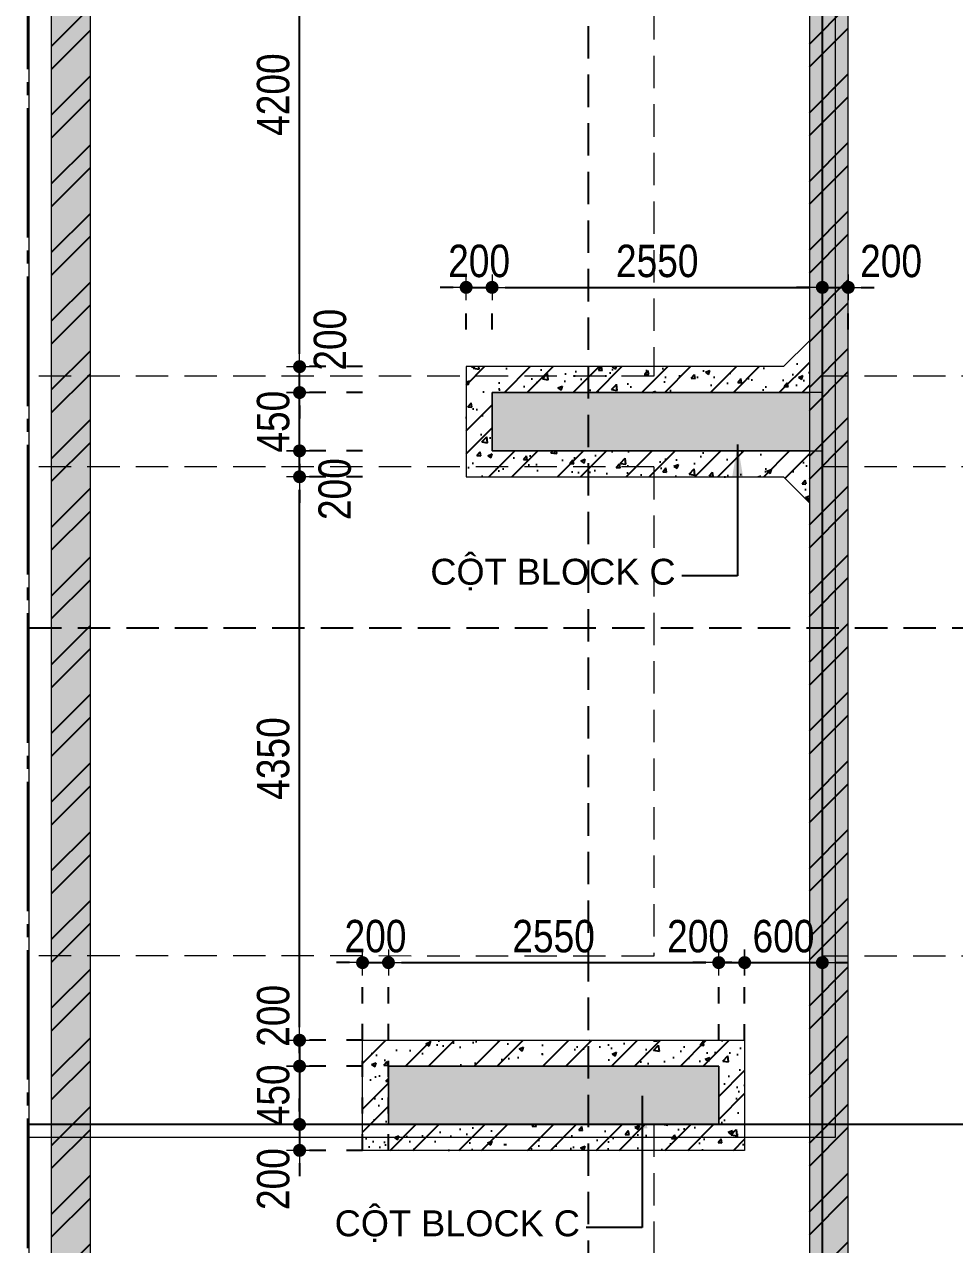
# Model space of a CAD drawing. Header units: millimetres. Extents: x -3021235 to -2791292, y 574414 to 656108.
# Drawn here: x -3017589 to -3010407, y 621763 to 631182 of the extents above; entities that cross this region are included whole.
import ezdxf
from ezdxf.enums import TextEntityAlignment as Align
from ezdxf.xclip import XClip

# ---------------------------------------------------------------- set-up
doc = ezdxf.new("R2010")
doc.units = ezdxf.units.MM
doc.header["$LTSCALE"] = 100
doc.header["$MEASUREMENT"] = 0
for name, pattern in [('A14-Chi Tiet Be Nuoc SH+PCCC$0$$0$HIDDEN', [0.375, 0.25, -0.125]), ('A14-Chi Tiet Be Nuoc SH+PCCC$0$Grid Line 200$0$Center101', [13, 10, -1, 1, -1]), ('A8-Chi tiet ramp doc$0$Grid Level$0$Center101', [13, 10, -1, 1, -1]), ('CHG_XX_Damsan_Ham 2$0$CHG_XX_Damsan_Ham 2$0$HIDDEN', [0.375, 0.25, -0.125]), ('CHG_XX_Luoi truc$0$MB_Luoi truc$0$Center101', [13, 10, -1, 1, -1]), ('HIDDEN5', [2.8375, 1.25, -1.5875])]:
    doc.linetypes.add(name, pattern=pattern)
doc.layers.get('0').update_dxf_attribs({"lineweight": 9})
doc.layers.get('Defpoints').update_dxf_attribs({"color": 254, "lineweight": 0})
for name, color, linetype, lineweight in [("'S_General_Dim_1", 1, 'Continuous', 18), ('CHG_XX_Cot_Ham 1$0$Ap0311_H', 8, 'Continuous', 15), ('CHG_XX_Cot_Ham 2$0$NS-DuongBao', 3, 'Continuous', 18), ('CHG_XX_Cot_Ham 2$0$NS-Hatch', 8, 'Continuous', 25), ('CHG_XX_Cot_Ham 2$0$NS-Pier-H2', 150, 'Continuous', 13), ('CHG_XX_Cot_Ham 2$0$NS-Pier-H2 @ 1', 150, 'Continuous', 13), ('CHG_XX_Cot_Ham 2$0$NS-Pier-H2 @ 150', 150, 'Continuous', 13), ('CHG_XX_Damsan_Ham 1$0$DGIONG', 4, 'Continuous', 13), ("CHG_XX_Damsan_Ham 2$0$CHG_XX_Damsan_Ham 2$0$'S_General_Hidden_1 Thin", 1, 'CHG_XX_Damsan_Ham 2$0$CHG_XX_Damsan_Ham 2$0$HIDDEN', 18), ('CHG_XX_Damsan_Ham 2$0$CHG_XX_Damsan_Ham 2$0$DBAO', 3, 'Continuous', 13), ('CHG_XX_Damsan_Ham 2$0$CHG_XX_Damsan_Ham 2$0$mach ngung thi cong', 6, 'Continuous', 13), ('CHG_XX_Damsan_Ham 2$0$HATCH', 154, 'Continuous', 9), ('S_Concrete_Cont_2 Normal', 2, 'Continuous', 13)]:
    doc.layers.add(name, color=color, linetype=linetype, lineweight=lineweight)
for name, color, linetype in [('A14-Chi Tiet Be Nuoc SH+PCCC$0$Ghi chu ban ve', 3, 'Continuous'), ('A14-Chi Tiet Be Nuoc SH+PCCC$0$Grid Line 200$0$Grid Line', 251, 'A14-Chi Tiet Be Nuoc SH+PCCC$0$Grid Line 200$0$Center101'), ('A14-Chi Tiet Be Nuoc SH+PCCC$0$Level', 94, 'Continuous'), ('A8-Chi tiet ramp doc$0$Grid Level$0$Podium Grid Line', 251, 'A8-Chi tiet ramp doc$0$Grid Level$0$Center101'), ('CHG_XX_Cot_Ham 1$0$mb_cot tang 1-3$0$Concrete Line', 6, 'Continuous'), ('CHG_XX_Luoi truc$0$Grid', 34, 'Continuous'), ('CHG_XX_Luoi truc$0$Grid Line', 251, 'CHG_XX_Luoi truc$0$MB_Luoi truc$0$Center101')]:
    doc.layers.add(name, color=color, linetype=linetype)
doc.styles.add('A14-Chi Tiet Be Nuoc SH+PCCC$0$$0$Title Block Bold', font='VHELVEB_0.TTF')
doc.styles.add('ARIAL', font='ARIALN.TTF')
doc.styles.add('CHG_XX_Luoi truc$0$MB_Luoi truc$0$Grid A-F$0$VNI-HelveCB', font='VHELVCB_0.TTF')
doc.styles.add('CHU GHI CHU', font='arial.ttf', dxfattribs={"height": 200})
doc.dimstyles.new('RHE_100', dxfattribs={"dimscale": 100, "dimtxt": 2.5, "dimasz": 1, "dimexe": 0, "dimexo": 0, "dimgap": 0.75, "dimtad": 1, "dimdec": 0, "dimrnd": 10, "dimzin": 9, "dimdsep": 46, "dimtxsty": 'ARIAL', "dimblk1": 'DIMDOT', "dimblk2": 'DIMDOT', "dimsah": 1, "dimcen": 2, "dimdle": 3, "dimclre": 8, "dimclrt": 2, "dimadec": 0, "dimazin": 0, "dimtfac": 1, "dimtdec": 0, "dimtix": 1, "dimtmove": 2, "dimatfit": 3, "dimldrblk": 'DIMPIJL', "dimfxl": 1, "dimtvp": 1.8, "dimtolj": 1, "dimtzin": 0, "dimarcsym": 0})

# ---------------------------------------------------------------- blocks, each defined once
blk = doc.blocks.new('*U1430')
at = {"layer": 'CHG_XX_Cot_Ham 2$0$NS-Pier-H2 @ 1'}
h = blk.add_hatch(color=256, dxfattribs=at)
h.dxf.hatch_style = 1
h.paths.add_polyline_path([(450, 0), (0, 0), (0, -2550), (450, -2550)])
at = {"layer": 'CHG_XX_Cot_Ham 2$0$NS-Pier-H2 @ 150'}
h = blk.add_hatch(color=256, dxfattribs=at)
h.dxf.hatch_style = 1
h.paths.add_polyline_path([(450, 0), (0, 0), (0, -2550), (450, -2550)])
blk = doc.blocks.new('CHG_XX_Cot_Ham 2$0$Block A_C450x2250')
at = {"layer": 'CHG_XX_Cot_Ham 2$0$NS-Pier-H2'}
blk.add_lwpolyline([(450, -2550), (0, -2550), (0, 0), (450, 0)], close=True, dxfattribs=at)
blk.add_blockref('*U1430', (0, 0), dxfattribs=at)
blk = doc.blocks.new('*U1206')
at = {"layer": 'CHG_XX_Luoi truc$0$Grid Line'}
blk.add_line((0, 0), (0, 608), dxfattribs=at)
at = {"layer": 'CHG_XX_Luoi truc$0$Grid', "lineweight": -2, "style": 'CHG_XX_Luoi truc$0$MB_Luoi truc$0$Grid A-F$0$VNI-HelveCB'}
for tag, p in [('GRIDSUB', (0, 617)), ('GRID', (0, -9))]:
    blk.add_attdef(tag, text='', height=5, dxfattribs=at).set_placement(p, align=Align.MIDDLE)
blk = doc.blocks.new('*U1208')
at = {"layer": 'CHG_XX_Luoi truc$0$Grid Line'}
blk.add_line((0, 0), (0, 438), dxfattribs=at)
at = {"layer": 'CHG_XX_Luoi truc$0$Grid', "lineweight": -2, "style": 'CHG_XX_Luoi truc$0$MB_Luoi truc$0$Grid A-F$0$VNI-HelveCB'}
for tag, p in [('GRIDSUB', (0, 447)), ('GRID', (0, -9))]:
    blk.add_attdef(tag, text='', height=5, dxfattribs=at).set_placement(p, align=Align.MIDDLE)
blk = doc.blocks.new('CHG_XX_Luoi truc')
at = {"layer": 'CHG_XX_Luoi truc$0$Grid', "xscale": 300, "yscale": 300, "zscale": 300}
blk.add_blockref('*U1206', (99550, -12747.2), dxfattribs=at)
at = {"layer": 'CHG_XX_Luoi truc$0$Grid', "xscale": 300.0000000000013, "yscale": 300.0000000000013, "zscale": 300.0000000000013, "rotation": 90}
for p in [(110702.9, 116150), (110702.9, 0)]:
    blk.add_blockref('*U1208', p, dxfattribs=at)
blk = doc.blocks.new('CHG_XX_Cot_Ham 2')
at = {"layer": 'CHG_XX_Cot_Ham 2$0$NS-Hatch'}
h = blk.add_hatch(dxfattribs=at)
h.set_pattern_fill('ANSI32', color=256, scale=1000, style=0)
h.set_pattern_definition([(45, (-2213769.43, 588216.8), (-265.165043, 265.165043), []), (45, (-2213592.66, 588216.8), (-265.165043, 265.165043), [])])
h.paths.add_polyline_path([(99450, -8200), (99250, -8400), (94099.8, -8400), (93899.8, -8200), (93899.8, 13349.8), (94100, 13550), (96700, 13550), (99250, 13550), (99450, 13350)], flags=16)
h.paths.add_polyline_path([(93599.8, 13850), (97000, 13850), (99550, 13850), (105750, 13850), (105750, -5913.6), (103434.7, -8700), (93599.8, -8700)])
h.paths.add_polyline_path([(99950, 13550), (105250, 13550), (105450, 13350), (105450, -5805.3), (103294, -8400), (99950, -8400), (99750, -8200), (99750, 13350)])
h = blk.add_hatch(dxfattribs=at)
h.set_pattern_fill('AR-CONC', color=256, scale=50)
h.set_pattern_definition([(50, (0, 0), (358.6301, -31.3761), [37.5, -412.5]), (355, (0, 0), (-69.3757, 376.0961), [30, -330]), (100.45144, (29.9, -2.6), (289.2544, 344.72), [31.8701, -350.571]), (46.1842, (0, 100), (533.6207, -82.7596), [56.25, -618.75]), (96.63564, (44.47, 93.1), (467.331, 487.0593), [47.8052, -525.857]), (351.18416, (0, 100), (467.331, 487.0593), [45, -495]), (21, (50, 75), (298.4535, -201.30945), [37.5, -412.5]), (326, (50, 75), (121.6577, 362.575), [30, -330]), (71.45144, (74.87, 58.22), (420.1112, 161.2656), [31.8701, -350.571]), (37.5, (0, 0), (6.07993, 166.44693), [0, -326, 0, -335, 0, -331.25]), (7.5, (0, 0), (131.53477, 197.20586), [0, -191, 0, -318.5, 0, -126.25]), (327.5, (-111.5, 0), (266.91122, -11.27744), [0, -125, 0, -390, 0, -517.5]), (317.5, (-161.5, 0), (291.5931, 50.0525), [0, -162.5, 0, -259, 0, -367.5])])
h.paths.add_polyline_path([(99450, -8200), (99250, -8400), (94099.8, -8400), (93899.8, -8200), (93899.8, 13349.8), (94100, 13550), (96700, 13550), (99250, 13550), (99450, 13350)], flags=16)
h.paths.add_polyline_path([(93599.8, 13850), (97000, 13850), (99550, 13850), (105750, 13850), (105750, -5913.6), (103434.7, -8700), (93599.8, -8700)])
h.paths.add_polyline_path([(99950, 13550), (105250, 13550), (105450, 13350), (105450, -5805.3), (103294, -8400), (99950, -8400), (99750, -8200), (99750, 13350)])
h = blk.add_hatch(dxfattribs=at)
h.set_pattern_fill('AR-CONC', color=256, scale=50)
h.set_pattern_definition([(50, (-2213769.43, 581516.8), (358.63009, -31.376067), [37.5, -412.5]), (355, (-2213769.43, 581516.8), (-69.375667, 376.096067), [30, -330]), (100.451444, (-2213739.55, 581514.2), (289.254423, 344.719995), [31.870096, -350.571056]), (46.1842, (-2213769.43, 581616.8), (533.620665, -82.75964), [56.25, -618.75]), (96.635635, (-2213724.97, 581609.9), (467.33097, 487.0593), [47.80517, -525.85688]), (351.184164, (-2213769.43, 581616.8), (467.33097, 487.0593), [45, -495]), (21, (-2213719.43, 581591.8), (298.453526, -201.309445), [37.5, -412.5]), (326, (-2213719.43, 581591.8), (121.657666, 362.57502), [30, -330]), (71.451445, (-2213694.56, 581575.03), (420.11119, 161.265576), [31.870095, -350.571056]), (37.5, (-2213769.43, 581516.81), (6.079928, 166.446927), [0, -326, 0, -335, 0, -331.25]), (7.5, (-2213769.43, 581516.81), (131.534769, 197.205856), [0, -191, 0, -318.5, 0, -126.25]), (327.5, (-2213880.93, 581516.81), (266.911218, -11.277436), [0, -125, 0, -390, 0, -517.5]), (317.5, (-2213930.93, 581516.8), (291.593085, 50.052491), [0, -162.5, 0, -259, 0, -367.5])])
h.paths.add_polyline_path([(99450, 6050), (99250, 5850), (96800, 5850), (96800, 5000), (99250, 5000), (99450, 4800), (99450, 5200), (97000, 5200), (97000, 5650), (99450, 5650)])
h = blk.add_hatch(dxfattribs=at)
h.set_pattern_fill('ANSI32', color=256, scale=1000, style=0)
h.set_pattern_definition([(45, (-2213769.43, 581516.8), (-265.16504, 265.16504), []), (45, (-2213592.66, 581516.8), (-265.16504, 265.16504), [])])
h.paths.add_polyline_path([(99450, 6050), (99250, 5850), (96800, 5850), (96800, 5000), (99250, 5000), (99450, 4800), (99450, 5200), (97000, 5200), (97000, 5650), (99450, 5650)])
h = blk.add_hatch(dxfattribs=at)
h.set_pattern_fill('AR-CONC', color=256, scale=50)
h.set_pattern_definition([(50, (-2213769.43, 588216.8), (358.63009, -31.376067), [37.5, -412.5]), (355, (-2213769.43, 588216.8), (-69.375667, 376.096067), [30, -330]), (100.451444, (-2213739.55, 588214.2), (289.254423, 344.719995), [31.870096, -350.571056]), (46.1842, (-2213769.43, 588316.8), (533.620665, -82.75964), [56.25, -618.75]), (96.635635, (-2213724.97, 588309.9), (467.33097, 487.0593), [47.80517, -525.85688]), (351.184164, (-2213769.43, 588316.8), (467.33097, 487.0593), [45, -495]), (21, (-2213719.43, 588291.8), (298.453526, -201.309445), [37.5, -412.5]), (326, (-2213719.43, 588291.8), (121.657666, 362.57502), [30, -330]), (71.451445, (-2213694.56, 588275.03), (420.11119, 161.265576), [31.870095, -350.571056]), (37.5, (-2213769.43, 588216.81), (6.079928, 166.446927), [0, -326, 0, -335, 0, -331.25]), (7.5, (-2213769.43, 588216.81), (131.534769, 197.205856), [0, -191, 0, -318.5, 0, -126.25]), (327.5, (-2213880.93, 588216.81), (266.911218, -11.277436), [0, -125, 0, -390, 0, -517.5]), (317.5, (-2213930.93, 588216.8), (291.593085, 50.052491), [0, -162.5, 0, -259, 0, -367.5])])
h.paths.add_polyline_path([(98950, 650), (96000, 650), (96000, -200), (98950, -200)])
h.paths.add_polyline_path([(98750, 450), (98750, 0), (96200, 0), (96200, 450)], flags=16)
h = blk.add_hatch(dxfattribs=at)
h.set_pattern_fill('ANSI32', color=256, scale=1000, style=0)
h.set_pattern_definition([(45, (-2213769.43, 588216.8), (-265.16504, 265.16504), []), (45, (-2213592.66, 588216.8), (-265.16504, 265.16504), [])])
h.paths.add_polyline_path([(98950, 650), (96000, 650), (96000, -200), (98950, -200)])
h.paths.add_polyline_path([(98750, 450), (98750, 0), (96200, 0), (96200, 450)], flags=16)
at = {"layer": 'CHG_XX_Cot_Ham 2$0$NS-Pier-H2'}
h = blk.add_hatch(color=256, dxfattribs=at)
h.dxf.hatch_style = 1
h.paths.add_polyline_path([(99639.2, 163400), (-10900, 163400), (-10900, 85450), (-300, 85450), (-300, 84050), (32350, 84050), (32350, -9000), (103575.5, -9000), (106050, -6022), (106050, 158254.3)])
h.paths.add_polyline_path([(99533.7, 163100), (105750, 158110.4), (105750, 90450), (105650, 90450), (105750, 90450), (105750, 13850), (105750, 13722.3), (105750, -5913.6), (103434.7, -8700), (93599.8, -8700), (93299.8, -8700), (32650, -8700), (32650, 84350), (0, 84350), (0, 85750), (-10600, 85750), (-10600, 163100), (93600, 163100)], flags=16)
at = {"layer": 'CHG_XX_Cot_Ham 2$0$NS-DuongBao'}
for points in [[(93599.8, 13850), (97000, 13850), (97000, 13850), (99550, 13850), (99550, 13850), (105750, 13850), (105750, -5913.6), (103434.7, -8700), (93599.8, -8700), (93599.8, 13850)], [(99450, -8200), (99250, -8400), (94099.8, -8400), (93899.8, -8200), (93899.8, 13349.8), (94100, 13550), (96700, 13550), (96700, 13550), (99250, 13550), (99450, 13350), (99450, -8200)], [(105450, 13350), (105450, -5805.3), (103294, -8400), (99950, -8400), (99750, -8200), (99750, 13350), (99950, 13550), (105250, 13550), (105450, 13350)], [(99450, 6050), (99250, 5850), (96800, 5850), (96800, 5000), (99250, 5000), (99450, 4800)]]:
    blk.add_lwpolyline(points, dxfattribs=at)
blk.add_lwpolyline([(96000, 650), (98950, 650), (98950, -200), (96000, -200)], close=True, dxfattribs=at)
at = {"layer": 'CHG_XX_Cot_Ham 2$0$NS-Pier-H2'}
for points in [[(99450, 9850), (99450, 6050)], [(99450, 4800), (99450, -8100)]]:
    blk.add_lwpolyline(points, dxfattribs=at)
for points in [[(97000, 5650), (99450, 5650), (99450, 5200), (97000, 5200)], [(96200, 450), (98750, 450), (98750, 0), (96200, 0)]]:
    blk.add_lwpolyline(points, close=True, dxfattribs=at)
blk.add_blockref('CHG_XX_Luoi truc', (0, 0), dxfattribs=at)
at = {"layer": 'CHG_XX_Cot_Ham 2$0$NS-Pier-H2', "xscale": -1, "rotation": 90}
for p in [(97000, 5650), (96200, 450)]:
    blk.add_blockref('CHG_XX_Cot_Ham 2$0$Block A_C450x2250', p, dxfattribs=at)
blk = doc.blocks.new('CHG_XX_Damsan_Ham 2', base_point=(3089255.9, -609981))
at = {"layer": "CHG_XX_Damsan_Ham 2$0$CHG_XX_Damsan_Ham 2$0$'S_General_Hidden_1 Thin", "ltscale": 10}
for p, q in [((98250, 10125.4), (98250, 5775.7)), ((99550, 10124.4), (99550, 5825.6)), ((98250, 5775.7), (92725, 5776.2)), ((105750.1, 5775), (99550, 5775.6)), ((98250, 5075.7), (92725, 5076.2)), ((98250, 5075.7), (98250, 1300.2)), ((105750, 5075), (99550, 5075.6)), ((99550, 5025.6), (99550, 1300)), ((98250, 1300.2), (92725, 1301)), ((105750, 1299.7), (99550, 1299.8)), ((98250, 0.2), (92725, 1)), ((98250, 0.2), (98250, -8700)), ((105750, -0.9), (99550, 0)), ((99550, 0), (99550, -8700))]:
    blk.add_line(p, q, dxfattribs=at)
at = {"layer": 'CHG_XX_Damsan_Ham 2$0$CHG_XX_Damsan_Ham 2$0$mach ngung thi cong'}
blk.add_lwpolyline([(38000.5, 23700), (75851.5, 23700), (75851.5, 50950), (99650, 50950), (99650, -100), (38000.5, -100)], close=True, dxfattribs=at)
at = {"layer": 'CHG_XX_Damsan_Ham 2$0$CHG_XX_Damsan_Ham 2$0$DBAO'}
blk.add_blockref('CHG_XX_Cot_Ham 2', (0, 0), dxfattribs=at)
at = {"layer": 'CHG_XX_Damsan_Ham 2$0$HATCH'}
blk.add_blockref('CHG_XX_Cot_Ham 2', (0, 0), dxfattribs=at)
blk = doc.blocks.new('DIMDOT')
for p, q in [((0, -1), (0, 1)), ((1, 0), (-1, 0))]:
    blk.add_line(p, q)
at = {"const_width": 0.5}
blk.add_lwpolyline([(-0.25, 0, 1), (0.25, 0, 1)], format="xyb", close=True, dxfattribs=at)
blk = doc.blocks.new('*D32')
at = {"layer": "'S_General_Dim_1", "color": 0, "lineweight": -2, "transparency": 16777216}
for p, q in [((-3015078.5, 623939.8), (-3015178.5, 623939.8)), ((-3014978.5, 623939.8), (-3014778.5, 623939.8)), ((-3014678.5, 623939.8), (-3014578.5, 623939.8))]:
    blk.add_line(p, q, dxfattribs=at)
at = {"layer": "'S_General_Dim_1", "color": 8, "linetype": 'HIDDEN5', "lineweight": -2, "transparency": 16777216}
for p, q in [((-3014978.5, 622490.2), (-3014978.5, 623939.8)), ((-3014778.5, 622490.2), (-3014778.5, 623939.8))]:
    blk.add_line(p, q, dxfattribs=at)
at = {"layer": 'Defpoints', "color": 0, "transparency": 16777216}
for p in [(-3014778.5, 623939.8), (-3014978.5, 622490.2), (-3014778.5, 622490.2)]:
    blk.add_point(p, dxfattribs=at)
at = {"layer": "'S_General_Dim_1", "color": 0, "lineweight": -2, "transparency": 16777216, "xscale": 100, "yscale": 100, "zscale": 100}
blk.add_blockref('DIMDOT', (-3014978.5, 623939.8), dxfattribs=at)
at = {"layer": "'S_General_Dim_1", "color": 0, "lineweight": -2, "transparency": 16777216, "xscale": 100, "yscale": 100, "zscale": 100, "rotation": 180}
blk.add_blockref('DIMDOT', (-3014778.5, 623939.8), dxfattribs=at)
at = {"layer": "'S_General_Dim_1", "color": 2, "transparency": 16777216, "insert": (-3014878.5, 624142.5), "char_height": 250, "attachment_point": 5, "style": 'ARIAL'}
blk.add_mtext('\\A1;200', dxfattribs=at)
blk = doc.blocks.new('DIMPIJL')
at = {"linetype": 'ByBlock'}
blk.add_solid([(-2.5, 0.417), (-2.5, -0.417), (0, 0)], dxfattribs=at)
blk = doc.blocks.new('*D33')
at = {"layer": "'S_General_Dim_1", "color": 8, "linetype": 'HIDDEN5', "lineweight": -2, "transparency": 16777216}
for p, q in [((-3014778.5, 623340.2), (-3014778.5, 623939.8)), ((-3012228.5, 623340.2), (-3012228.5, 623939.8))]:
    blk.add_line(p, q, dxfattribs=at)
at = {"layer": "'S_General_Dim_1", "color": 0, "lineweight": -2, "transparency": 16777216}
blk.add_line((-3014678.5, 623939.8), (-3012328.5, 623939.8), dxfattribs=at)
at = {"layer": 'Defpoints', "color": 0, "transparency": 16777216}
for p in [(-3012228.5, 623939.8), (-3014778.5, 623340.2), (-3012228.5, 623340.2)]:
    blk.add_point(p, dxfattribs=at)
at = {"layer": "'S_General_Dim_1", "color": 0, "lineweight": -2, "transparency": 16777216, "xscale": 100, "yscale": 100, "zscale": 100, "rotation": 180}
blk.add_blockref('DIMDOT', (-3014778.5, 623939.8), dxfattribs=at)
at = {"layer": "'S_General_Dim_1", "color": 0, "lineweight": -2, "transparency": 16777216, "xscale": 100, "yscale": 100, "zscale": 100}
blk.add_blockref('DIMDOT', (-3012228.5, 623939.8), dxfattribs=at)
at = {"layer": "'S_General_Dim_1", "color": 2, "transparency": 16777216, "insert": (-3013503.5, 624142.5), "char_height": 250, "attachment_point": 5, "style": 'ARIAL'}
blk.add_mtext('\\A1;2550', dxfattribs=at)
blk = doc.blocks.new('*D34')
at = {"layer": "'S_General_Dim_1", "color": 0, "lineweight": -2, "transparency": 16777216}
for p, q in [((-3012328.5, 623939.8), (-3012428.5, 623939.8)), ((-3012228.5, 623939.8), (-3012028.5, 623939.8)), ((-3011928.5, 623939.8), (-3011828.5, 623939.8))]:
    blk.add_line(p, q, dxfattribs=at)
at = {"layer": "'S_General_Dim_1", "color": 8, "linetype": 'HIDDEN5', "lineweight": -2, "transparency": 16777216}
for p, q in [((-3012228.5, 623340.2), (-3012228.5, 623939.8)), ((-3012028.5, 623340.2), (-3012028.5, 623939.8))]:
    blk.add_line(p, q, dxfattribs=at)
at = {"layer": 'Defpoints', "color": 0, "transparency": 16777216}
for p in [(-3012028.5, 623939.8), (-3012228.5, 623340.2), (-3012028.5, 623340.2)]:
    blk.add_point(p, dxfattribs=at)
at = {"layer": "'S_General_Dim_1", "color": 0, "lineweight": -2, "transparency": 16777216, "xscale": 100, "yscale": 100, "zscale": 100}
blk.add_blockref('DIMDOT', (-3012228.5, 623939.8), dxfattribs=at)
at = {"layer": "'S_General_Dim_1", "color": 0, "lineweight": -2, "transparency": 16777216, "xscale": 100, "yscale": 100, "zscale": 100, "rotation": 180}
blk.add_blockref('DIMDOT', (-3012028.5, 623939.8), dxfattribs=at)
at = {"layer": "'S_General_Dim_1", "color": 2, "transparency": 16777216, "insert": (-3012388.2, 624142), "char_height": 250, "attachment_point": 5, "style": 'ARIAL'}
blk.add_mtext('\\A1;200', dxfattribs=at)
blk = doc.blocks.new('*D35')
at = {"layer": "'S_General_Dim_1", "color": 0, "lineweight": -2, "transparency": 16777216}
for p, q in [((-3012128.5, 623939.8), (-3012228.5, 623939.8)), ((-3012028.5, 623939.8), (-3011428.5, 623939.8)), ((-3011328.5, 623939.8), (-3011228.5, 623939.8))]:
    blk.add_line(p, q, dxfattribs=at)
at = {"layer": "'S_General_Dim_1", "color": 8, "linetype": 'HIDDEN5', "lineweight": -2, "transparency": 16777216}
for p, q in [((-3012028.5, 623340.2), (-3012028.5, 623939.8)), ((-3011428.5, 623340.2), (-3011428.5, 623939.8))]:
    blk.add_line(p, q, dxfattribs=at)
at = {"layer": 'Defpoints', "color": 0, "transparency": 16777216}
for p in [(-3011428.5, 623939.8), (-3012028.5, 623340.2), (-3011428.5, 623340.2)]:
    blk.add_point(p, dxfattribs=at)
at = {"layer": "'S_General_Dim_1", "color": 0, "lineweight": -2, "transparency": 16777216, "xscale": 100, "yscale": 100, "zscale": 100}
blk.add_blockref('DIMDOT', (-3012028.5, 623939.8), dxfattribs=at)
at = {"layer": "'S_General_Dim_1", "color": 0, "lineweight": -2, "transparency": 16777216, "xscale": 100, "yscale": 100, "zscale": 100, "rotation": 180}
blk.add_blockref('DIMDOT', (-3011428.5, 623939.8), dxfattribs=at)
at = {"layer": "'S_General_Dim_1", "color": 2, "transparency": 16777216, "insert": (-3011728.5, 624142.5), "char_height": 250, "attachment_point": 5, "style": 'ARIAL'}
blk.add_mtext('\\A1;600', dxfattribs=at)
blk = doc.blocks.new('*D36')
at = {"layer": "'S_General_Dim_1", "color": 0, "lineweight": -2, "transparency": 16777216}
for p, q in [((-3015464.8, 623440.2), (-3015464.8, 623540.2)), ((-3015464.8, 623340.2), (-3015464.8, 623140.2)), ((-3015464.8, 623040.2), (-3015464.8, 622940.2))]:
    blk.add_line(p, q, dxfattribs=at)
at = {"layer": "'S_General_Dim_1", "color": 8, "linetype": 'HIDDEN5', "lineweight": -2, "transparency": 16777216}
for p, q in [((-3014978.5, 623340.2), (-3015464.8, 623340.2)), ((-3014978.5, 623140.2), (-3015464.8, 623140.2))]:
    blk.add_line(p, q, dxfattribs=at)
at = {"layer": 'Defpoints', "color": 0, "transparency": 16777216}
for p in [(-3014978.5, 623340.2), (-3015464.8, 623140.2), (-3014978.5, 623140.2)]:
    blk.add_point(p, dxfattribs=at)
at = {"layer": "'S_General_Dim_1", "color": 0, "lineweight": -2, "transparency": 16777216, "xscale": 100, "yscale": 100, "zscale": 100}
for p, rotation in [((-3015464.8, 623340.2), 270), ((-3015464.8, 623140.2), 90)]:
    blk.add_blockref('DIMDOT', p, dxfattribs=dict(at, rotation=rotation))
at = {"layer": "'S_General_Dim_1", "color": 2, "transparency": 16777216, "insert": (-3015666.9, 623528.7), "char_height": 250, "attachment_point": 5, "rotation": 90, "style": 'ARIAL'}
blk.add_mtext('\\A1;200', dxfattribs=at)
blk = doc.blocks.new('*D37')
at = {"layer": "'S_General_Dim_1", "color": 0, "lineweight": -2, "transparency": 16777216}
for p, q in [((-3015464.8, 623240.2), (-3015464.8, 623340.2)), ((-3015464.8, 623140.2), (-3015464.8, 622690.2)), ((-3015464.8, 622590.2), (-3015464.8, 622490.2))]:
    blk.add_line(p, q, dxfattribs=at)
at = {"layer": "'S_General_Dim_1", "color": 8, "linetype": 'HIDDEN5', "lineweight": -2, "transparency": 16777216}
for p, q in [((-3014978.5, 623140.2), (-3015464.8, 623140.2)), ((-3014978.5, 622690.2), (-3015464.8, 622690.2))]:
    blk.add_line(p, q, dxfattribs=at)
at = {"layer": 'Defpoints', "color": 0, "transparency": 16777216}
for p in [(-3014978.5, 623140.2), (-3015464.8, 622690.2), (-3014978.5, 622690.2)]:
    blk.add_point(p, dxfattribs=at)
at = {"layer": "'S_General_Dim_1", "color": 0, "lineweight": -2, "transparency": 16777216, "xscale": 100, "yscale": 100, "zscale": 100}
for p, rotation in [((-3015464.8, 623140.2), 270), ((-3015464.8, 622690.2), 90)]:
    blk.add_blockref('DIMDOT', p, dxfattribs=dict(at, rotation=rotation))
at = {"layer": "'S_General_Dim_1", "color": 2, "transparency": 16777216, "insert": (-3015667.4, 622915.2), "char_height": 250, "attachment_point": 5, "rotation": 90, "style": 'ARIAL'}
blk.add_mtext('\\A1;450', dxfattribs=at)
blk = doc.blocks.new('*D38')
at = {"layer": "'S_General_Dim_1", "color": 0, "lineweight": -2, "transparency": 16777216}
for p, q in [((-3015464.8, 622790.2), (-3015464.8, 622890.2)), ((-3015464.8, 622690.2), (-3015464.8, 622490.2)), ((-3015464.8, 622390.2), (-3015464.8, 622290.2))]:
    blk.add_line(p, q, dxfattribs=at)
at = {"layer": "'S_General_Dim_1", "color": 8, "linetype": 'HIDDEN5', "lineweight": -2, "transparency": 16777216}
for p, q in [((-3014978.5, 622690.2), (-3015464.8, 622690.2)), ((-3014978.5, 622490.2), (-3015464.8, 622490.2))]:
    blk.add_line(p, q, dxfattribs=at)
at = {"layer": 'Defpoints', "color": 0, "transparency": 16777216}
for p in [(-3014978.5, 622690.2), (-3015464.8, 622490.2), (-3014978.5, 622490.2)]:
    blk.add_point(p, dxfattribs=at)
at = {"layer": "'S_General_Dim_1", "color": 0, "lineweight": -2, "transparency": 16777216, "xscale": 100, "yscale": 100, "zscale": 100}
for p, rotation in [((-3015464.8, 622690.2), 270), ((-3015464.8, 622490.2), 90)]:
    blk.add_blockref('DIMDOT', p, dxfattribs=dict(at, rotation=rotation))
at = {"layer": "'S_General_Dim_1", "color": 2, "transparency": 16777216, "insert": (-3015666.9, 622268.6), "char_height": 250, "attachment_point": 5, "rotation": 90, "style": 'ARIAL'}
blk.add_mtext('\\A1;200', dxfattribs=at)
blk = doc.blocks.new('*D39')
at = {"layer": "'S_General_Dim_1", "color": 8, "linetype": 'HIDDEN5', "lineweight": -2, "transparency": 16777216}
for p, q in [((-3014978.5, 627690.2), (-3015464.8, 627690.2)), ((-3014978.5, 623340.2), (-3015464.8, 623340.2))]:
    blk.add_line(p, q, dxfattribs=at)
at = {"layer": "'S_General_Dim_1", "color": 0, "lineweight": -2, "transparency": 16777216}
blk.add_line((-3015464.8, 623440.2), (-3015464.8, 627590.2), dxfattribs=at)
at = {"layer": 'Defpoints', "color": 0, "transparency": 16777216}
for p in [(-3015464.8, 627690.2), (-3014978.5, 627690.2), (-3014978.5, 623340.2)]:
    blk.add_point(p, dxfattribs=at)
at = {"layer": "'S_General_Dim_1", "color": 0, "lineweight": -2, "transparency": 16777216, "xscale": 100, "yscale": 100, "zscale": 100}
for p, rotation in [((-3015464.8, 627690.2), 90), ((-3015464.8, 623340.2), 270)]:
    blk.add_blockref('DIMDOT', p, dxfattribs=dict(at, rotation=rotation))
at = {"layer": "'S_General_Dim_1", "color": 2, "transparency": 16777216, "insert": (-3015667.4, 625515.2), "char_height": 250, "attachment_point": 5, "rotation": 90, "style": 'ARIAL'}
blk.add_mtext('\\A1;4350', dxfattribs=at)
blk = doc.blocks.new('*D40')
at = {"layer": "'S_General_Dim_1", "color": 0, "lineweight": -2, "transparency": 16777216}
for p, q in [((-3015464.8, 627990.2), (-3015464.8, 628090.2)), ((-3015464.8, 627690.2), (-3015464.8, 627890.2)), ((-3015464.8, 627590.2), (-3015464.8, 627490.2))]:
    blk.add_line(p, q, dxfattribs=at)
at = {"layer": "'S_General_Dim_1", "color": 8, "linetype": 'HIDDEN5', "lineweight": -2, "transparency": 16777216}
for p, q in [((-3014978.5, 627890.2), (-3015464.8, 627890.2)), ((-3014978.5, 627690.2), (-3015464.8, 627690.2))]:
    blk.add_line(p, q, dxfattribs=at)
at = {"layer": 'Defpoints', "color": 0, "transparency": 16777216}
for p in [(-3015464.8, 627890.2), (-3014978.5, 627890.2), (-3014978.5, 627690.2)]:
    blk.add_point(p, dxfattribs=at)
at = {"layer": "'S_General_Dim_1", "color": 0, "lineweight": -2, "transparency": 16777216, "xscale": 100, "yscale": 100, "zscale": 100}
for p, rotation in [((-3015464.8, 627890.2), 270), ((-3015464.8, 627690.2), 90)]:
    blk.add_blockref('DIMDOT', p, dxfattribs=dict(at, rotation=rotation))
at = {"layer": "'S_General_Dim_1", "color": 2, "transparency": 16777216, "insert": (-3015192.3, 627594.7), "char_height": 250, "attachment_point": 5, "rotation": 90, "style": 'ARIAL'}
blk.add_mtext('\\A1;200', dxfattribs=at)
blk = doc.blocks.new('*D41')
at = {"layer": "'S_General_Dim_1", "color": 0, "lineweight": -2, "transparency": 16777216}
for p, q in [((-3015464.8, 628440.2), (-3015464.8, 628540.2)), ((-3015464.8, 627890.2), (-3015464.8, 628340.2)), ((-3015464.8, 627790.2), (-3015464.8, 627690.2))]:
    blk.add_line(p, q, dxfattribs=at)
at = {"layer": "'S_General_Dim_1", "color": 8, "linetype": 'HIDDEN5', "lineweight": -2, "transparency": 16777216}
for p, q in [((-3014978.5, 628340.2), (-3015464.8, 628340.2)), ((-3014978.5, 627890.2), (-3015464.8, 627890.2))]:
    blk.add_line(p, q, dxfattribs=at)
at = {"layer": 'Defpoints', "color": 0, "transparency": 16777216}
for p in [(-3015464.8, 628340.2), (-3014978.5, 628340.2), (-3014978.5, 627890.2)]:
    blk.add_point(p, dxfattribs=at)
at = {"layer": "'S_General_Dim_1", "color": 0, "lineweight": -2, "transparency": 16777216, "xscale": 100, "yscale": 100, "zscale": 100}
for p, rotation in [((-3015464.8, 628340.2), 270), ((-3015464.8, 627890.2), 90)]:
    blk.add_blockref('DIMDOT', p, dxfattribs=dict(at, rotation=rotation))
at = {"layer": "'S_General_Dim_1", "color": 2, "transparency": 16777216, "insert": (-3015667.4, 628115.2), "char_height": 250, "attachment_point": 5, "rotation": 90, "style": 'ARIAL'}
blk.add_mtext('\\A1;450', dxfattribs=at)
blk = doc.blocks.new('*D42')
at = {"layer": "'S_General_Dim_1", "color": 0, "lineweight": -2, "transparency": 16777216}
for p, q in [((-3015464.8, 628640.2), (-3015464.8, 628740.2)), ((-3015464.8, 628340.2), (-3015464.8, 628540.2)), ((-3015464.8, 628240.2), (-3015464.8, 628140.2))]:
    blk.add_line(p, q, dxfattribs=at)
at = {"layer": "'S_General_Dim_1", "color": 8, "linetype": 'HIDDEN5', "lineweight": -2, "transparency": 16777216}
for p, q in [((-3014978.5, 628540.2), (-3015464.8, 628540.2)), ((-3014978.5, 628340.2), (-3015464.8, 628340.2))]:
    blk.add_line(p, q, dxfattribs=at)
at = {"layer": 'Defpoints', "color": 0, "transparency": 16777216}
for p in [(-3015464.8, 628540.2), (-3014978.5, 628540.2), (-3014978.5, 628340.2)]:
    blk.add_point(p, dxfattribs=at)
at = {"layer": "'S_General_Dim_1", "color": 0, "lineweight": -2, "transparency": 16777216, "xscale": 100, "yscale": 100, "zscale": 100}
for p, rotation in [((-3015464.8, 628540.2), 270), ((-3015464.8, 628340.2), 90)]:
    blk.add_blockref('DIMDOT', p, dxfattribs=dict(at, rotation=rotation))
at = {"layer": "'S_General_Dim_1", "color": 2, "transparency": 16777216, "insert": (-3015228.8, 628748.1), "char_height": 250, "attachment_point": 5, "rotation": 90, "style": 'ARIAL'}
blk.add_mtext('\\A1;200', dxfattribs=at)
blk = doc.blocks.new('*D43')
at = {"layer": "'S_General_Dim_1", "color": 8, "linetype": 'HIDDEN5', "lineweight": -2, "transparency": 16777216}
for p, q in [((-3014978.5, 632740.2), (-3015464.8, 632740.2)), ((-3014978.5, 628540.2), (-3015464.8, 628540.2))]:
    blk.add_line(p, q, dxfattribs=at)
at = {"layer": "'S_General_Dim_1", "color": 0, "lineweight": -2, "transparency": 16777216}
blk.add_line((-3015464.8, 628640.2), (-3015464.8, 632640.2), dxfattribs=at)
at = {"layer": 'Defpoints', "color": 0, "transparency": 16777216}
for p in [(-3015464.8, 632740.2), (-3014978.5, 632740.2), (-3014978.5, 628540.2)]:
    blk.add_point(p, dxfattribs=at)
at = {"layer": "'S_General_Dim_1", "color": 0, "lineweight": -2, "transparency": 16777216, "xscale": 100, "yscale": 100, "zscale": 100}
for p, rotation in [((-3015464.8, 632740.2), 90), ((-3015464.8, 628540.2), 270)]:
    blk.add_blockref('DIMDOT', p, dxfattribs=dict(at, rotation=rotation))
at = {"layer": "'S_General_Dim_1", "color": 2, "transparency": 16777216, "insert": (-3015667.4, 630640.2), "char_height": 250, "attachment_point": 5, "rotation": 90, "style": 'ARIAL'}
blk.add_mtext('\\A1;4200', dxfattribs=at)
blk = doc.blocks.new('*D51')
at = {"layer": "'S_General_Dim_1", "color": 0, "lineweight": -2, "transparency": 16777216}
for p, q in [((-3014278.5, 629152.2), (-3014378.5, 629152.2)), ((-3014178.5, 629152.2), (-3013978.5, 629152.2)), ((-3013878.5, 629152.2), (-3013778.5, 629152.2))]:
    blk.add_line(p, q, dxfattribs=at)
at = {"layer": "'S_General_Dim_1", "color": 8, "linetype": 'HIDDEN5', "lineweight": -2, "transparency": 16777216}
for p, q in [((-3014178.5, 628826.6), (-3014178.5, 629152.2)), ((-3013978.5, 628826.6), (-3013978.5, 629152.2))]:
    blk.add_line(p, q, dxfattribs=at)
at = {"layer": 'Defpoints', "color": 0, "transparency": 16777216}
for p in [(-3013978.5, 629152.2), (-3014178.5, 628826.6), (-3013978.5, 628826.6)]:
    blk.add_point(p, dxfattribs=at)
at = {"layer": "'S_General_Dim_1", "color": 0, "lineweight": -2, "transparency": 16777216, "xscale": 100, "yscale": 100, "zscale": 100}
blk.add_blockref('DIMDOT', (-3014178.5, 629152.2), dxfattribs=at)
at = {"layer": "'S_General_Dim_1", "color": 0, "lineweight": -2, "transparency": 16777216, "xscale": 100, "yscale": 100, "zscale": 100, "rotation": 180}
blk.add_blockref('DIMDOT', (-3013978.5, 629152.2), dxfattribs=at)
at = {"layer": "'S_General_Dim_1", "color": 2, "transparency": 16777216, "insert": (-3014078.5, 629354.8), "char_height": 250, "attachment_point": 5, "style": 'ARIAL'}
blk.add_mtext('\\A1;200', dxfattribs=at)
blk = doc.blocks.new('*D52')
at = {"layer": "'S_General_Dim_1", "color": 8, "linetype": 'HIDDEN5', "lineweight": -2, "transparency": 16777216}
for p, q in [((-3013978.5, 628826.6), (-3013978.5, 629152.2)), ((-3011428.5, 628826.6), (-3011428.5, 629152.2))]:
    blk.add_line(p, q, dxfattribs=at)
at = {"layer": "'S_General_Dim_1", "color": 0, "lineweight": -2, "transparency": 16777216}
blk.add_line((-3013878.5, 629152.2), (-3011528.5, 629152.2), dxfattribs=at)
at = {"layer": 'Defpoints', "color": 0, "transparency": 16777216}
for p in [(-3011428.5, 629152.2), (-3013978.5, 628826.6), (-3011428.5, 628826.6)]:
    blk.add_point(p, dxfattribs=at)
at = {"layer": "'S_General_Dim_1", "color": 0, "lineweight": -2, "transparency": 16777216, "xscale": 100, "yscale": 100, "zscale": 100, "rotation": 180}
blk.add_blockref('DIMDOT', (-3013978.5, 629152.2), dxfattribs=at)
at = {"layer": "'S_General_Dim_1", "color": 0, "lineweight": -2, "transparency": 16777216, "xscale": 100, "yscale": 100, "zscale": 100}
blk.add_blockref('DIMDOT', (-3011428.5, 629152.2), dxfattribs=at)
at = {"layer": "'S_General_Dim_1", "color": 2, "transparency": 16777216, "insert": (-3012703.5, 629354.8), "char_height": 250, "attachment_point": 5, "style": 'ARIAL'}
blk.add_mtext('\\A1;2550', dxfattribs=at)
blk = doc.blocks.new('*D53')
at = {"layer": "'S_General_Dim_1", "color": 0, "lineweight": -2, "transparency": 16777216}
for p, q in [((-3011528.5, 629152.2), (-3011628.5, 629152.2)), ((-3011428.5, 629152.2), (-3011228.5, 629152.2)), ((-3011128.5, 629152.2), (-3011028.5, 629152.2))]:
    blk.add_line(p, q, dxfattribs=at)
at = {"layer": "'S_General_Dim_1", "color": 8, "linetype": 'HIDDEN5', "lineweight": -2, "transparency": 16777216}
for p, q in [((-3011428.5, 628826.6), (-3011428.5, 629152.2)), ((-3011228.5, 628826.6), (-3011228.5, 629152.2))]:
    blk.add_line(p, q, dxfattribs=at)
at = {"layer": 'Defpoints', "color": 0, "transparency": 16777216}
for p in [(-3011228.5, 629152.2), (-3011428.5, 628826.6), (-3011228.5, 628826.6)]:
    blk.add_point(p, dxfattribs=at)
at = {"layer": "'S_General_Dim_1", "color": 0, "lineweight": -2, "transparency": 16777216, "xscale": 100, "yscale": 100, "zscale": 100}
blk.add_blockref('DIMDOT', (-3011428.5, 629152.2), dxfattribs=at)
at = {"layer": "'S_General_Dim_1", "color": 0, "lineweight": -2, "transparency": 16777216, "xscale": 100, "yscale": 100, "zscale": 100, "rotation": 180}
blk.add_blockref('DIMDOT', (-3011228.5, 629152.2), dxfattribs=at)
at = {"layer": "'S_General_Dim_1", "color": 2, "transparency": 16777216, "insert": (-3010897.9, 629354.3), "char_height": 250, "attachment_point": 5, "style": 'ARIAL'}
blk.add_mtext('\\A1;200', dxfattribs=at)
blk = doc.blocks.new('*U72')
at = {"linetype": 'A14-Chi Tiet Be Nuoc SH+PCCC$0$$0$HIDDEN', "ltscale": 10}
blk.add_line((-600, 0), (-15436.5, 0), dxfattribs=at)
at = {"style": 'A14-Chi Tiet Be Nuoc SH+PCCC$0$$0$Title Block Bold', "flags": 8}
blk.add_attdef('VIEWNUMBER', text='', height=300, dxfattribs=at).set_placement((0, 0), align=Align.BOTTOM_CENTER)
blk.add_attdef('DRAWINGREFERENCE', text='', height=250, dxfattribs=at).set_placement((0, -120), align=Align.TOP_CENTER)
blk = doc.blocks.new('*U117')
at = {"linetype": 'A14-Chi Tiet Be Nuoc SH+PCCC$0$$0$HIDDEN', "ltscale": 10}
blk.add_line((-600, 0), (-25494.6, 0), dxfattribs=at)
at = {"style": 'A14-Chi Tiet Be Nuoc SH+PCCC$0$$0$Title Block Bold', "flags": 8}
blk.add_attdef('VIEWNUMBER', text='', height=300, dxfattribs=at).set_placement((0, 0), align=Align.BOTTOM_CENTER)
blk.add_attdef('DRAWINGREFERENCE', text='', height=250, dxfattribs=at).set_placement((0, -120), align=Align.TOP_CENTER)
blk = doc.blocks.new('CHG_XX_Cot_Ham 1')
at = {"layer": 'CHG_XX_Cot_Ham 1$0$Ap0311_H'}
h = blk.add_hatch(color=256, dxfattribs=at)
h.dxf.hatch_style = 1
h.paths.add_polyline_path([(99639.2, 163400), (-10900, 163400), (-10900, 85450), (-300, 85450), (-300, 84050), (32350, 84050), (32350, -9000), (103575.5, -9000), (106050, -6022), (106050, 158254.3)])
h.paths.add_polyline_path([(99533.7, 163100), (105750, 158110.4), (105750, 90450), (105650, 90450), (105650, 90450), (105750, 90450), (105750, 13850), (105750, 13825.9), (105750, -5913.6), (103434.7, -8700), (93600, -8700), (32650, -8700), (32650, 84350), (0, 84350), (0, 85750), (-10600, 85750), (-10600, 163100), (93600, 163100)], flags=16)
at = {"layer": 'CHG_XX_Cot_Ham 1$0$mb_cot tang 1-3$0$Concrete Line'}
blk.add_blockref('CHG_XX_Luoi truc', (0, 0), dxfattribs=at)
blk = doc.blocks.new('CHG_XX_Damsan_Ham 1', base_point=(3089255.9, -609981))
at = {"layer": 'CHG_XX_Damsan_Ham 1$0$DGIONG'}
blk.add_blockref('CHG_XX_Cot_Ham 1', (0, 0), dxfattribs=at)

msp = doc.modelspace()

# ---------------------------------------------------------------- linework, layer by layer
at = {"layer": 'A14-Chi Tiet Be Nuoc SH+PCCC$0$Grid Line 200$0$Grid Line'}
msp.add_line((-3011428.5, 613228.9), (-3011428.5, 638439.2), dxfattribs=at)
at = {"layer": 'S_Concrete_Cont_2 Normal'}
msp.add_lwpolyline([(-3004388.1, 613217.2), (-3017552.6, 613217.2), (-3017552.6, 636674.7), (-3004388.1, 636674.7)], close=True, dxfattribs=at)

# ---------------------------------------------------------------- block references
at = {"layer": 'A14-Chi Tiet Be Nuoc SH+PCCC$0$Ghi chu ban ve', "rotation": 90}
msp.add_blockref('*U117', (-3013236.1, 638894.3), dxfattribs=at)
at = {"layer": 'A14-Chi Tiet Be Nuoc SH+PCCC$0$Ghi chu ban ve'}
msp.add_blockref('*U72', (-3003201.7, 626520.6), dxfattribs=at)
at = {"layer": 'A8-Chi tiet ramp doc$0$Grid Level$0$Podium Grid Line'}
ref = msp.add_blockref('CHG_XX_Damsan_Ham 1', (62941.5, -98770.6), dxfattribs=at)
XClip(ref).set_block_clipping_path([(93170.3433262068, 75208.4113567047), (106650.0424245549, 128471.1150953922)])
ref = msp.add_blockref('CHG_XX_Damsan_Ham 2', (45737.8, -98770.6), dxfattribs=at)
XClip(ref).set_block_clipping_path([(93137.2532517398, 75145.4415100714), (106717.2152070859, 128458.8479890045)])
ref = msp.add_blockref('CHG_XX_Damsan_Ham 2', (-21722.6, 12709.2), dxfattribs=at)
XClip(ref).set_block_clipping_path([(93412.9708876428, -9454.1800700831), (106584.8561394047, 13974.1043962822)])
at = {"layer": 'S_Concrete_Cont_2 Normal'}
ref = msp.add_blockref('CHG_XX_Damsan_Ham 1', (-21722.6, -15357), dxfattribs=at)
XClip(ref).set_block_clipping_path([(93425.958600299, -9473.0800148518), (106590.4373304178, 13984.4288523339)])

# ---------------------------------------------------------------- texts
at = {"layer": 'A14-Chi Tiet Be Nuoc SH+PCCC$0$Level', "style": 'CHU GHI CHU'}
for p in [(-3014455.4, 626857.1), (-3015193.8, 621827.1)]:
    msp.add_text('CỘT BLOCK C', height=200, dxfattribs=at).set_placement(p)

# ---------------------------------------------------------------- dimensions: what is measured, and where the dimension line sits
at = {"layer": "'S_General_Dim_1"}
for base, p1, p2, picture, middle in [((-3015464.8, 632740.2), (-3014978.5, 628540.2), (-3014978.5, 632740.2), '*D43', (-3015667.4, 630640.2)), ((-3015464.8, 628340.2), (-3014978.5, 627890.2), (-3014978.5, 628340.2), '*D41', (-3015667.4, 628115.2)), ((-3015464.8, 627690.2), (-3014978.5, 623340.2), (-3014978.5, 627690.2), '*D39', (-3015667.4, 625515.2)), ((-3015464.8, 622690.2), (-3014978.5, 623140.2), (-3014978.5, 622690.2), '*D37', (-3015667.4, 622915.2))]:
    dim = msp.add_linear_dim(base=base, p1=p1, p2=p2, angle=90, dimstyle='RHE_100', dxfattribs=at)
    dim.commit()
    dim.dimension.update_dxf_attribs({"geometry": picture, "text_midpoint": middle})
for base, p1, p2, picture, middle in [((-3013978.5, 629152.2), (-3014178.5, 628826.6), (-3013978.5, 628826.6), '*D51', (-3014078.5, 629354.8)), ((-3011428.5, 629152.2), (-3013978.5, 628826.6), (-3011428.5, 628826.6), '*D52', (-3012703.5, 629354.8)), ((-3014778.5, 623939.8), (-3014978.5, 622490.2), (-3014778.5, 622490.2), '*D32', (-3014878.5, 624142.5)), ((-3012228.5, 623939.8), (-3014778.5, 623340.2), (-3012228.5, 623340.2), '*D33', (-3013503.5, 624142.5)), ((-3011428.5, 623939.8), (-3012028.5, 623340.2), (-3011428.5, 623340.2), '*D35', (-3011728.5, 624142.5))]:
    dim = msp.add_linear_dim(base=base, p1=p1, p2=p2, dimstyle='RHE_100', dxfattribs=at)
    dim.commit()
    dim.dimension.update_dxf_attribs({"geometry": picture, "text_midpoint": middle})
for base, p1, p2, picture, middle in [((-3011228.5, 629152.2), (-3011428.5, 628826.6), (-3011228.5, 628826.6), '*D53', (-3010897.9, 629354.3)), ((-3012028.5, 623939.8), (-3012228.5, 623340.2), (-3012028.5, 623340.2), '*D34', (-3012388.2, 624142))]:
    dim = msp.add_linear_dim(base=base, p1=p1, p2=p2, dimstyle='RHE_100', dxfattribs=at)
    dim.commit()
    dim.dimension.update_dxf_attribs({"geometry": picture, "text_midpoint": middle, "dimtype": 160})
for base, p1, p2, picture, middle in [((-3015464.8, 628540.2), (-3014978.5, 628340.2), (-3014978.5, 628540.2), '*D42', (-3015228.8, 628748.1)), ((-3015464.8, 627890.2), (-3014978.5, 627690.2), (-3014978.5, 627890.2), '*D40', (-3015192.3, 627594.7)), ((-3015464.8, 623140.2), (-3014978.5, 623340.2), (-3014978.5, 623140.2), '*D36', (-3015666.9, 623528.7)), ((-3015464.8, 622490.2), (-3014978.5, 622690.2), (-3014978.5, 622490.2), '*D38', (-3015666.9, 622268.6))]:
    dim = msp.add_linear_dim(base=base, p1=p1, p2=p2, angle=90, dimstyle='RHE_100', dxfattribs=at)
    dim.commit()
    dim.dimension.update_dxf_attribs({"geometry": picture, "text_midpoint": middle, "dimtype": 160})

# ---------------------------------------------------------------- leaders
for points in [[(-3012082.4, 627940.2), (-3012082.4, 626924.9), (-3012512.7, 626924.9)], [(-3012820.9, 622910.2), (-3012820.9, 621894.8), (-3013251.2, 621894.8)]]:
    msp.add_leader(points, dimstyle='RHE_100', dxfattribs=at)

doc.saveas('drawing.dxf')
